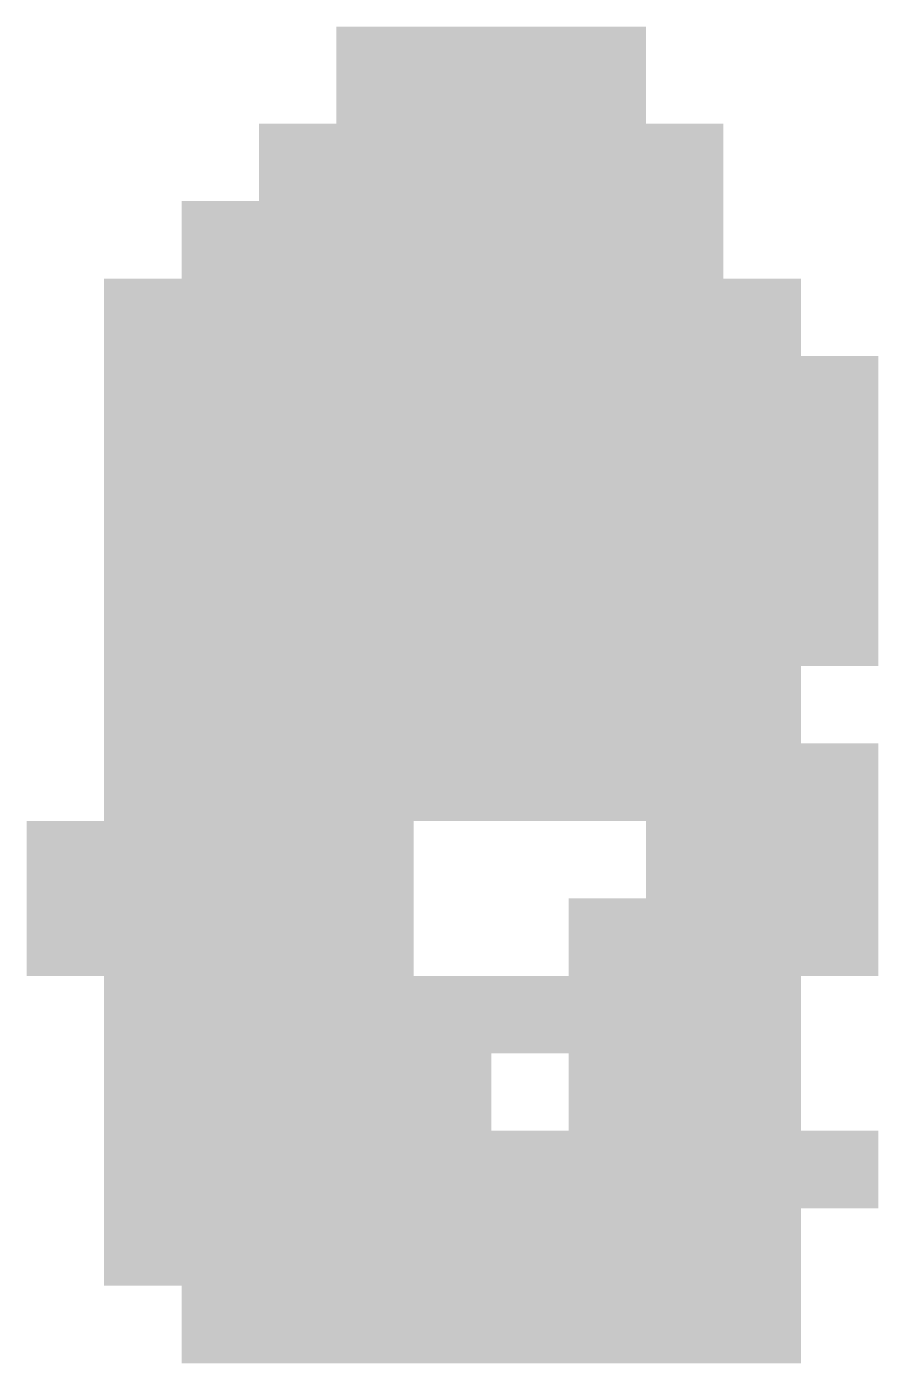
# Model space of a CAD drawing. Header units: metres. Extents: x -0.2 to 72.6, y -0.2 to 14.2.
# Drawn here: x 47.25 to 49.45, y 10.8 to 14.25 of the extents above; entities that cross this region are included whole.
import ezdxf

# ---------------------------------------------------------------- set-up
doc = ezdxf.new("R2010")
doc.units = ezdxf.units.M

msp = doc.modelspace()

# ---------------------------------------------------------------- hatches: boundary and pattern name
at = {"true_color": 0xff0000}
h = msp.add_hatch(color=7, dxfattribs=at)
h.dxf.hatch_style = 1
h.paths.add_polyline_path([(48.05, 14), (48.25, 14), (48.25, 14.25), (48.05, 14.25)])
h = msp.add_hatch(color=7, dxfattribs=at)
h.dxf.hatch_style = 1
h.paths.add_polyline_path([(48.25, 14), (48.45, 14), (48.45, 14.25), (48.25, 14.25)])
h = msp.add_hatch(color=7, dxfattribs=at)
h.dxf.hatch_style = 1
h.paths.add_polyline_path([(48.45, 14), (48.65, 14), (48.65, 14.25), (48.45, 14.25)])
h = msp.add_hatch(color=7, dxfattribs=at)
h.dxf.hatch_style = 1
h.paths.add_polyline_path([(48.65, 14), (48.85, 14), (48.85, 14.25), (48.65, 14.25)])
h = msp.add_hatch(color=7, dxfattribs=at)
h.dxf.hatch_style = 1
h.paths.add_polyline_path([(47.85, 13.8), (48.05, 13.8), (48.05, 14), (47.85, 14)])
h = msp.add_hatch(color=7, dxfattribs=at)
h.dxf.hatch_style = 1
h.paths.add_polyline_path([(48.05, 13.8), (48.25, 13.8), (48.25, 14), (48.05, 14)])
h = msp.add_hatch(color=7, dxfattribs=at)
h.dxf.hatch_style = 1
h.paths.add_polyline_path([(48.25, 13.8), (48.45, 13.8), (48.45, 14), (48.25, 14)])
h = msp.add_hatch(color=7, dxfattribs=at)
h.dxf.hatch_style = 1
h.paths.add_polyline_path([(48.45, 13.8), (48.65, 13.8), (48.65, 14), (48.45, 14)])
h = msp.add_hatch(color=7, dxfattribs=at)
h.dxf.hatch_style = 1
h.paths.add_polyline_path([(48.65, 13.8), (48.85, 13.8), (48.85, 14), (48.65, 14)])
h = msp.add_hatch(color=7, dxfattribs=at)
h.dxf.hatch_style = 1
h.paths.add_polyline_path([(48.85, 13.8), (49.05, 13.8), (49.05, 14), (48.85, 14)])
h = msp.add_hatch(color=7, dxfattribs=at)
h.dxf.hatch_style = 1
h.paths.add_polyline_path([(47.65, 13.6), (47.85, 13.6), (47.85, 13.8), (47.65, 13.8)])
h = msp.add_hatch(color=7, dxfattribs=at)
h.dxf.hatch_style = 1
h.paths.add_polyline_path([(47.85, 13.6), (48.05, 13.6), (48.05, 13.8), (47.85, 13.8)])
h = msp.add_hatch(color=7, dxfattribs=at)
h.dxf.hatch_style = 1
h.paths.add_polyline_path([(48.05, 13.6), (48.25, 13.6), (48.25, 13.8), (48.05, 13.8)])
h = msp.add_hatch(color=7, dxfattribs=at)
h.dxf.hatch_style = 1
h.paths.add_polyline_path([(48.25, 13.6), (48.45, 13.6), (48.45, 13.8), (48.25, 13.8)])
h = msp.add_hatch(color=7, dxfattribs=at)
h.dxf.hatch_style = 1
h.paths.add_polyline_path([(48.45, 13.6), (48.65, 13.6), (48.65, 13.8), (48.45, 13.8)])
h = msp.add_hatch(color=7, dxfattribs=at)
h.dxf.hatch_style = 1
h.paths.add_polyline_path([(48.65, 13.6), (48.85, 13.6), (48.85, 13.8), (48.65, 13.8)])
h = msp.add_hatch(color=7, dxfattribs=at)
h.dxf.hatch_style = 1
h.paths.add_polyline_path([(48.85, 13.6), (49.05, 13.6), (49.05, 13.8), (48.85, 13.8)])
h = msp.add_hatch(color=7, dxfattribs=at)
h.dxf.hatch_style = 1
h.paths.add_polyline_path([(47.45, 13.4), (47.65, 13.4), (47.65, 13.6), (47.45, 13.6)])
h = msp.add_hatch(color=7, dxfattribs=at)
h.dxf.hatch_style = 1
h.paths.add_polyline_path([(47.65, 13.4), (47.85, 13.4), (47.85, 13.6), (47.65, 13.6)])
h = msp.add_hatch(color=7, dxfattribs=at)
h.dxf.hatch_style = 1
h.paths.add_polyline_path([(47.85, 13.4), (48.05, 13.4), (48.05, 13.6), (47.85, 13.6)])
h = msp.add_hatch(color=7, dxfattribs=at)
h.dxf.hatch_style = 1
h.paths.add_polyline_path([(48.05, 13.4), (48.25, 13.4), (48.25, 13.6), (48.05, 13.6)])
h = msp.add_hatch(color=7, dxfattribs=at)
h.dxf.hatch_style = 1
h.paths.add_polyline_path([(48.25, 13.4), (48.45, 13.4), (48.45, 13.6), (48.25, 13.6)])
h = msp.add_hatch(color=7, dxfattribs=at)
h.dxf.hatch_style = 1
h.paths.add_polyline_path([(48.45, 13.4), (48.65, 13.4), (48.65, 13.6), (48.45, 13.6)])
h = msp.add_hatch(color=7, dxfattribs=at)
h.dxf.hatch_style = 1
h.paths.add_polyline_path([(48.65, 13.4), (48.85, 13.4), (48.85, 13.6), (48.65, 13.6)])
h = msp.add_hatch(color=7, dxfattribs=at)
h.dxf.hatch_style = 1
h.paths.add_polyline_path([(48.85, 13.4), (49.05, 13.4), (49.05, 13.6), (48.85, 13.6)])
h = msp.add_hatch(color=7, dxfattribs=at)
h.dxf.hatch_style = 1
h.paths.add_polyline_path([(49.05, 13.4), (49.25, 13.4), (49.25, 13.6), (49.05, 13.6)])
h = msp.add_hatch(color=7, dxfattribs=at)
h.dxf.hatch_style = 1
h.paths.add_polyline_path([(47.45, 13.2), (47.65, 13.2), (47.65, 13.4), (47.45, 13.4)])
h = msp.add_hatch(color=7, dxfattribs=at)
h.dxf.hatch_style = 1
h.paths.add_polyline_path([(47.65, 13.2), (47.85, 13.2), (47.85, 13.4), (47.65, 13.4)])
h = msp.add_hatch(color=7, dxfattribs=at)
h.dxf.hatch_style = 1
h.paths.add_polyline_path([(47.85, 13.2), (48.05, 13.2), (48.05, 13.4), (47.85, 13.4)])
at = {"true_color": 0x00ff00}
h = msp.add_hatch(color=7, dxfattribs=at)
h.dxf.hatch_style = 1
h.paths.add_polyline_path([(48.05, 13.2), (48.25, 13.2), (48.25, 13.4), (48.05, 13.4)])
h = msp.add_hatch(color=7, dxfattribs=at)
h.dxf.hatch_style = 1
h.paths.add_polyline_path([(48.25, 13.2), (48.45, 13.2), (48.45, 13.4), (48.25, 13.4)])
h = msp.add_hatch(color=7, dxfattribs=at)
h.dxf.hatch_style = 1
h.paths.add_polyline_path([(48.45, 13.2), (48.65, 13.2), (48.65, 13.4), (48.45, 13.4)])
at = {"true_color": 0xff0000}
h = msp.add_hatch(color=7, dxfattribs=at)
h.dxf.hatch_style = 1
h.paths.add_polyline_path([(48.65, 13.2), (48.85, 13.2), (48.85, 13.4), (48.65, 13.4)])
h = msp.add_hatch(color=7, dxfattribs=at)
h.dxf.hatch_style = 1
h.paths.add_polyline_path([(48.85, 13.2), (49.05, 13.2), (49.05, 13.4), (48.85, 13.4)])
h = msp.add_hatch(color=7, dxfattribs=at)
h.dxf.hatch_style = 1
h.paths.add_polyline_path([(49.05, 13.2), (49.25, 13.2), (49.25, 13.4), (49.05, 13.4)])
h = msp.add_hatch(color=7, dxfattribs=at)
h.dxf.hatch_style = 1
h.paths.add_polyline_path([(49.25, 13.2), (49.45, 13.2), (49.45, 13.4), (49.25, 13.4)])
h = msp.add_hatch(color=7, dxfattribs=at)
h.dxf.hatch_style = 1
h.paths.add_polyline_path([(47.45, 13), (47.65, 13), (47.65, 13.2), (47.45, 13.2)])
h = msp.add_hatch(color=7, dxfattribs=at)
h.dxf.hatch_style = 1
h.paths.add_polyline_path([(47.65, 13), (47.85, 13), (47.85, 13.2), (47.65, 13.2)])
at = {"true_color": 0x00ff00}
h = msp.add_hatch(color=7, dxfattribs=at)
h.dxf.hatch_style = 1
h.paths.add_polyline_path([(47.85, 13), (48.05, 13), (48.05, 13.2), (47.85, 13.2)])
h = msp.add_hatch(color=7, dxfattribs=at)
h.dxf.hatch_style = 1
h.paths.add_polyline_path([(48.05, 13), (48.25, 13), (48.25, 13.2), (48.05, 13.2)])
h = msp.add_hatch(color=7, dxfattribs=at)
h.dxf.hatch_style = 1
h.paths.add_polyline_path([(48.25, 13), (48.45, 13), (48.45, 13.2), (48.25, 13.2)])
h = msp.add_hatch(color=7, dxfattribs=at)
h.dxf.hatch_style = 1
h.paths.add_polyline_path([(48.45, 13), (48.65, 13), (48.65, 13.2), (48.45, 13.2)])
h = msp.add_hatch(color=7, dxfattribs=at)
h.dxf.hatch_style = 1
h.paths.add_polyline_path([(48.65, 13), (48.85, 13), (48.85, 13.2), (48.65, 13.2)])
at = {"true_color": 0xff0000}
h = msp.add_hatch(color=7, dxfattribs=at)
h.dxf.hatch_style = 1
h.paths.add_polyline_path([(48.85, 13), (49.05, 13), (49.05, 13.2), (48.85, 13.2)])
h = msp.add_hatch(color=7, dxfattribs=at)
h.dxf.hatch_style = 1
h.paths.add_polyline_path([(49.05, 13), (49.25, 13), (49.25, 13.2), (49.05, 13.2)])
h = msp.add_hatch(color=7, dxfattribs=at)
h.dxf.hatch_style = 1
h.paths.add_polyline_path([(49.25, 13), (49.45, 13), (49.45, 13.2), (49.25, 13.2)])
h = msp.add_hatch(color=7, dxfattribs=at)
h.dxf.hatch_style = 1
h.paths.add_polyline_path([(47.45, 12.8), (47.65, 12.8), (47.65, 13), (47.45, 13)])
at = {"true_color": 0x00ff00}
h = msp.add_hatch(color=7, dxfattribs=at)
h.dxf.hatch_style = 1
h.paths.add_polyline_path([(47.65, 12.8), (47.85, 12.8), (47.85, 13), (47.65, 13)])
h = msp.add_hatch(color=7, dxfattribs=at)
h.dxf.hatch_style = 1
h.paths.add_polyline_path([(47.85, 12.8), (48.05, 12.8), (48.05, 13), (47.85, 13)])
h = msp.add_hatch(color=7, dxfattribs=at)
h.dxf.hatch_style = 1
h.paths.add_polyline_path([(48.05, 12.8), (48.25, 12.8), (48.25, 13), (48.05, 13)])
h = msp.add_hatch(color=7, dxfattribs=at)
h.dxf.hatch_style = 1
h.paths.add_polyline_path([(48.25, 12.8), (48.45, 12.8), (48.45, 13), (48.25, 13)])
h = msp.add_hatch(color=7, dxfattribs=at)
h.dxf.hatch_style = 1
h.paths.add_polyline_path([(48.45, 12.8), (48.65, 12.8), (48.65, 13), (48.45, 13)])
h = msp.add_hatch(color=7, dxfattribs=at)
h.dxf.hatch_style = 1
h.paths.add_polyline_path([(48.65, 12.8), (48.85, 12.8), (48.85, 13), (48.65, 13)])
h = msp.add_hatch(color=7, dxfattribs=at)
h.dxf.hatch_style = 1
h.paths.add_polyline_path([(48.85, 12.8), (49.05, 12.8), (49.05, 13), (48.85, 13)])
at = {"true_color": 0xff0000}
h = msp.add_hatch(color=7, dxfattribs=at)
h.dxf.hatch_style = 1
h.paths.add_polyline_path([(49.05, 12.8), (49.25, 12.8), (49.25, 13), (49.05, 13)])
h = msp.add_hatch(color=7, dxfattribs=at)
h.dxf.hatch_style = 1
h.paths.add_polyline_path([(49.25, 12.8), (49.45, 12.8), (49.45, 13), (49.25, 13)])
h = msp.add_hatch(color=7, dxfattribs=at)
h.dxf.hatch_style = 1
h.paths.add_polyline_path([(47.45, 12.6), (47.65, 12.6), (47.65, 12.8), (47.45, 12.8)])
at = {"true_color": 0x00ff00}
h = msp.add_hatch(color=7, dxfattribs=at)
h.dxf.hatch_style = 1
h.paths.add_polyline_path([(47.65, 12.6), (47.85, 12.6), (47.85, 12.8), (47.65, 12.8)])
at = {"true_color": 0xffff00}
h = msp.add_hatch(color=7, dxfattribs=at)
h.dxf.hatch_style = 1
h.paths.add_polyline_path([(47.85, 12.6), (48.05, 12.6), (48.05, 12.8), (47.85, 12.8)])
h = msp.add_hatch(color=7, dxfattribs=at)
h.dxf.hatch_style = 1
h.paths.add_polyline_path([(48.05, 12.6), (48.25, 12.6), (48.25, 12.8), (48.05, 12.8)])
at = {"true_color": 0x00ff00}
h = msp.add_hatch(color=7, dxfattribs=at)
h.dxf.hatch_style = 1
h.paths.add_polyline_path([(48.25, 12.6), (48.45, 12.6), (48.45, 12.8), (48.25, 12.8)])
h = msp.add_hatch(color=7, dxfattribs=at)
h.dxf.hatch_style = 1
h.paths.add_polyline_path([(48.45, 12.6), (48.65, 12.6), (48.65, 12.8), (48.45, 12.8)])
at = {"true_color": 0x0000ff}
h = msp.add_hatch(color=7, dxfattribs=at)
h.dxf.hatch_style = 1
h.paths.add_polyline_path([(48.65, 12.6), (48.85, 12.6), (48.85, 12.8), (48.65, 12.8)])
at = {"true_color": 0x00ff00}
h = msp.add_hatch(color=7, dxfattribs=at)
h.dxf.hatch_style = 1
h.paths.add_polyline_path([(48.85, 12.6), (49.05, 12.6), (49.05, 12.8), (48.85, 12.8)])
h = msp.add_hatch(color=7, dxfattribs=at)
h.dxf.hatch_style = 1
h.paths.add_polyline_path([(49.05, 12.6), (49.25, 12.6), (49.25, 12.8), (49.05, 12.8)])
at = {"true_color": 0xff0000}
h = msp.add_hatch(color=7, dxfattribs=at)
h.dxf.hatch_style = 1
h.paths.add_polyline_path([(49.25, 12.6), (49.45, 12.6), (49.45, 12.8), (49.25, 12.8)])
h = msp.add_hatch(color=7, dxfattribs=at)
h.dxf.hatch_style = 1
h.paths.add_polyline_path([(47.45, 12.4), (47.65, 12.4), (47.65, 12.6), (47.45, 12.6)])
at = {"true_color": 0x00ff00}
h = msp.add_hatch(color=7, dxfattribs=at)
h.dxf.hatch_style = 1
h.paths.add_polyline_path([(47.65, 12.4), (47.85, 12.4), (47.85, 12.6), (47.65, 12.6)])
at = {"true_color": 0xffff00}
h = msp.add_hatch(color=7, dxfattribs=at)
h.dxf.hatch_style = 1
h.paths.add_polyline_path([(47.85, 12.4), (48.05, 12.4), (48.05, 12.6), (47.85, 12.6)])
h = msp.add_hatch(color=7, dxfattribs=at)
h.dxf.hatch_style = 1
h.paths.add_polyline_path([(48.05, 12.4), (48.25, 12.4), (48.25, 12.6), (48.05, 12.6)])
at = {"true_color": 0x00ff00}
h = msp.add_hatch(color=7, dxfattribs=at)
h.dxf.hatch_style = 1
h.paths.add_polyline_path([(48.25, 12.4), (48.45, 12.4), (48.45, 12.6), (48.25, 12.6)])
at = {"true_color": 0xff0000}
h = msp.add_hatch(color=7, dxfattribs=at)
h.dxf.hatch_style = 1
h.paths.add_polyline_path([(48.45, 12.4), (48.65, 12.4), (48.65, 12.6), (48.45, 12.6)])
at = {"true_color": 0xffff00}
h = msp.add_hatch(color=7, dxfattribs=at)
h.dxf.hatch_style = 1
h.paths.add_polyline_path([(48.65, 12.4), (48.85, 12.4), (48.85, 12.6), (48.65, 12.6)])
h = msp.add_hatch(color=7, dxfattribs=at)
h.dxf.hatch_style = 1
h.paths.add_polyline_path([(48.85, 12.4), (49.05, 12.4), (49.05, 12.6), (48.85, 12.6)])
at = {"true_color": 0xff0000}
h = msp.add_hatch(color=7, dxfattribs=at)
h.dxf.hatch_style = 1
h.paths.add_polyline_path([(49.05, 12.4), (49.25, 12.4), (49.25, 12.6), (49.05, 12.6)])
h = msp.add_hatch(color=7, dxfattribs=at)
h.dxf.hatch_style = 1
h.paths.add_polyline_path([(47.45, 12.2), (47.65, 12.2), (47.65, 12.4), (47.45, 12.4)])
at = {"true_color": 0x00ff00}
h = msp.add_hatch(color=7, dxfattribs=at)
h.dxf.hatch_style = 1
h.paths.add_polyline_path([(47.65, 12.2), (47.85, 12.2), (47.85, 12.4), (47.65, 12.4)])
at = {"true_color": 0xffff00}
h = msp.add_hatch(color=7, dxfattribs=at)
h.dxf.hatch_style = 1
h.paths.add_polyline_path([(47.85, 12.2), (48.05, 12.2), (48.05, 12.4), (47.85, 12.4)])
h = msp.add_hatch(color=7, dxfattribs=at)
h.dxf.hatch_style = 1
h.paths.add_polyline_path([(48.05, 12.2), (48.25, 12.2), (48.25, 12.4), (48.05, 12.4)])
at = {"true_color": 0x00ff00}
h = msp.add_hatch(color=7, dxfattribs=at)
h.dxf.hatch_style = 1
h.paths.add_polyline_path([(48.25, 12.2), (48.45, 12.2), (48.45, 12.4), (48.25, 12.4)])
h = msp.add_hatch(color=7, dxfattribs=at)
h.dxf.hatch_style = 1
h.paths.add_polyline_path([(48.45, 12.2), (48.65, 12.2), (48.65, 12.4), (48.45, 12.4)])
at = {"true_color": 0xffff00}
h = msp.add_hatch(color=7, dxfattribs=at)
h.dxf.hatch_style = 1
h.paths.add_polyline_path([(48.65, 12.2), (48.85, 12.2), (48.85, 12.4), (48.65, 12.4)])
h = msp.add_hatch(color=7, dxfattribs=at)
h.dxf.hatch_style = 1
h.paths.add_polyline_path([(48.85, 12.2), (49.05, 12.2), (49.05, 12.4), (48.85, 12.4)])
at = {"true_color": 0xff0000}
h = msp.add_hatch(color=7, dxfattribs=at)
h.dxf.hatch_style = 1
h.paths.add_polyline_path([(49.05, 12.2), (49.25, 12.2), (49.25, 12.4), (49.05, 12.4)])
h = msp.add_hatch(color=7, dxfattribs=at)
h.dxf.hatch_style = 1
h.paths.add_polyline_path([(49.25, 12.2), (49.45, 12.2), (49.45, 12.4), (49.25, 12.4)])
h = msp.add_hatch(color=7, dxfattribs=at)
h.dxf.hatch_style = 1
h.paths.add_polyline_path([(47.25, 12), (47.45, 12), (47.45, 12.2), (47.25, 12.2)])
h = msp.add_hatch(color=7, dxfattribs=at)
h.dxf.hatch_style = 1
h.paths.add_polyline_path([(47.45, 12), (47.65, 12), (47.65, 12.2), (47.45, 12.2)])
at = {"true_color": 0x00ff00}
h = msp.add_hatch(color=7, dxfattribs=at)
h.dxf.hatch_style = 1
h.paths.add_polyline_path([(47.65, 12), (47.85, 12), (47.85, 12.2), (47.65, 12.2)])
h = msp.add_hatch(color=7, dxfattribs=at)
h.dxf.hatch_style = 1
h.paths.add_polyline_path([(47.85, 12), (48.05, 12), (48.05, 12.2), (47.85, 12.2)])
at = {"true_color": 0xff0000}
h = msp.add_hatch(color=7, dxfattribs=at)
h.dxf.hatch_style = 1
h.paths.add_polyline_path([(48.05, 12), (48.25, 12), (48.25, 12.2), (48.05, 12.2)])
h = msp.add_hatch(color=7, dxfattribs=at)
h.dxf.hatch_style = 1
h.paths.add_polyline_path([(48.85, 12), (49.05, 12), (49.05, 12.2), (48.85, 12.2)])
h = msp.add_hatch(color=7, dxfattribs=at)
h.dxf.hatch_style = 1
h.paths.add_polyline_path([(49.05, 12), (49.25, 12), (49.25, 12.2), (49.05, 12.2)])
h = msp.add_hatch(color=7, dxfattribs=at)
h.dxf.hatch_style = 1
h.paths.add_polyline_path([(49.25, 12), (49.45, 12), (49.45, 12.2), (49.25, 12.2)])
h = msp.add_hatch(color=7, dxfattribs=at)
h.dxf.hatch_style = 1
h.paths.add_polyline_path([(47.25, 11.8), (47.45, 11.8), (47.45, 12), (47.25, 12)])
h = msp.add_hatch(color=7, dxfattribs=at)
h.dxf.hatch_style = 1
h.paths.add_polyline_path([(47.45, 11.8), (47.65, 11.8), (47.65, 12), (47.45, 12)])
at = {"true_color": 0x00ff00}
h = msp.add_hatch(color=7, dxfattribs=at)
h.dxf.hatch_style = 1
h.paths.add_polyline_path([(47.65, 11.8), (47.85, 11.8), (47.85, 12), (47.65, 12)])
at = {"true_color": 0xff0000}
h = msp.add_hatch(color=7, dxfattribs=at)
h.dxf.hatch_style = 1
h.paths.add_polyline_path([(47.85, 11.8), (48.05, 11.8), (48.05, 12), (47.85, 12)])
h = msp.add_hatch(color=7, dxfattribs=at)
h.dxf.hatch_style = 1
h.paths.add_polyline_path([(48.05, 11.8), (48.25, 11.8), (48.25, 12), (48.05, 12)])
h = msp.add_hatch(color=7, dxfattribs=at)
h.dxf.hatch_style = 1
h.paths.add_polyline_path([(48.65, 11.8), (48.85, 11.8), (48.85, 12), (48.65, 12)])
h = msp.add_hatch(color=7, dxfattribs=at)
h.dxf.hatch_style = 1
h.paths.add_polyline_path([(48.85, 11.8), (49.05, 11.8), (49.05, 12), (48.85, 12)])
h = msp.add_hatch(color=7, dxfattribs=at)
h.dxf.hatch_style = 1
h.paths.add_polyline_path([(49.05, 11.8), (49.25, 11.8), (49.25, 12), (49.05, 12)])
h = msp.add_hatch(color=7, dxfattribs=at)
h.dxf.hatch_style = 1
h.paths.add_polyline_path([(49.25, 11.8), (49.45, 11.8), (49.45, 12), (49.25, 12)])
h = msp.add_hatch(color=7, dxfattribs=at)
h.dxf.hatch_style = 1
h.paths.add_polyline_path([(47.45, 11.6), (47.65, 11.6), (47.65, 11.8), (47.45, 11.8)])
h = msp.add_hatch(color=7, dxfattribs=at)
h.dxf.hatch_style = 1
h.paths.add_polyline_path([(47.65, 11.6), (47.85, 11.6), (47.85, 11.8), (47.65, 11.8)])
at = {"true_color": 0x00ff00}
h = msp.add_hatch(color=7, dxfattribs=at)
h.dxf.hatch_style = 1
h.paths.add_polyline_path([(47.85, 11.6), (48.05, 11.6), (48.05, 11.8), (47.85, 11.8)])
at = {"true_color": 0xffff00}
h = msp.add_hatch(color=7, dxfattribs=at)
h.dxf.hatch_style = 1
h.paths.add_polyline_path([(48.05, 11.6), (48.25, 11.6), (48.25, 11.8), (48.05, 11.8)])
at = {"true_color": 0xff0000}
h = msp.add_hatch(color=7, dxfattribs=at)
h.dxf.hatch_style = 1
h.paths.add_polyline_path([(48.25, 11.6), (48.45, 11.6), (48.45, 11.8), (48.25, 11.8)])
h = msp.add_hatch(color=7, dxfattribs=at)
h.dxf.hatch_style = 1
h.paths.add_polyline_path([(48.45, 11.6), (48.65, 11.6), (48.65, 11.8), (48.45, 11.8)])
at = {"true_color": 0x00ff00}
h = msp.add_hatch(color=7, dxfattribs=at)
h.dxf.hatch_style = 1
h.paths.add_polyline_path([(48.65, 11.6), (48.85, 11.6), (48.85, 11.8), (48.65, 11.8)])
h = msp.add_hatch(color=7, dxfattribs=at)
h.dxf.hatch_style = 1
h.paths.add_polyline_path([(48.85, 11.6), (49.05, 11.6), (49.05, 11.8), (48.85, 11.8)])
at = {"true_color": 0xff0000}
h = msp.add_hatch(color=7, dxfattribs=at)
h.dxf.hatch_style = 1
h.paths.add_polyline_path([(49.05, 11.6), (49.25, 11.6), (49.25, 11.8), (49.05, 11.8)])
h = msp.add_hatch(color=7, dxfattribs=at)
h.dxf.hatch_style = 1
h.paths.add_polyline_path([(47.45, 11.4), (47.65, 11.4), (47.65, 11.6), (47.45, 11.6)])
h = msp.add_hatch(color=7, dxfattribs=at)
h.dxf.hatch_style = 1
h.paths.add_polyline_path([(47.65, 11.4), (47.85, 11.4), (47.85, 11.6), (47.65, 11.6)])
at = {"true_color": 0xffff00}
h = msp.add_hatch(color=7, dxfattribs=at)
h.dxf.hatch_style = 1
h.paths.add_polyline_path([(47.85, 11.4), (48.05, 11.4), (48.05, 11.6), (47.85, 11.6)])
at = {"true_color": 0x00ff00}
h = msp.add_hatch(color=7, dxfattribs=at)
h.dxf.hatch_style = 1
h.paths.add_polyline_path([(48.05, 11.4), (48.25, 11.4), (48.25, 11.6), (48.05, 11.6)])
at = {"true_color": 0xff0000}
h = msp.add_hatch(color=7, dxfattribs=at)
h.dxf.hatch_style = 1
h.paths.add_polyline_path([(48.25, 11.4), (48.45, 11.4), (48.45, 11.6), (48.25, 11.6)])
at = {"true_color": 0x00ff00}
h = msp.add_hatch(color=7, dxfattribs=at)
h.dxf.hatch_style = 1
h.paths.add_polyline_path([(48.65, 11.4), (48.85, 11.4), (48.85, 11.6), (48.65, 11.6)])
h = msp.add_hatch(color=7, dxfattribs=at)
h.dxf.hatch_style = 1
h.paths.add_polyline_path([(48.85, 11.4), (49.05, 11.4), (49.05, 11.6), (48.85, 11.6)])
at = {"true_color": 0xff0000}
h = msp.add_hatch(color=7, dxfattribs=at)
h.dxf.hatch_style = 1
h.paths.add_polyline_path([(49.05, 11.4), (49.25, 11.4), (49.25, 11.6), (49.05, 11.6)])
h = msp.add_hatch(color=7, dxfattribs=at)
h.dxf.hatch_style = 1
h.paths.add_polyline_path([(47.45, 11.2), (47.65, 11.2), (47.65, 11.4), (47.45, 11.4)])
h = msp.add_hatch(color=7, dxfattribs=at)
h.dxf.hatch_style = 1
h.paths.add_polyline_path([(47.65, 11.2), (47.85, 11.2), (47.85, 11.4), (47.65, 11.4)])
at = {"true_color": 0x00ff00}
h = msp.add_hatch(color=7, dxfattribs=at)
h.dxf.hatch_style = 1
h.paths.add_polyline_path([(47.85, 11.2), (48.05, 11.2), (48.05, 11.4), (47.85, 11.4)])
h = msp.add_hatch(color=7, dxfattribs=at)
h.dxf.hatch_style = 1
h.paths.add_polyline_path([(48.05, 11.2), (48.25, 11.2), (48.25, 11.4), (48.05, 11.4)])
at = {"true_color": 0xff0000}
h = msp.add_hatch(color=7, dxfattribs=at)
h.dxf.hatch_style = 1
h.paths.add_polyline_path([(48.25, 11.2), (48.45, 11.2), (48.45, 11.4), (48.25, 11.4)])
h = msp.add_hatch(color=7, dxfattribs=at)
h.dxf.hatch_style = 1
h.paths.add_polyline_path([(48.45, 11.2), (48.65, 11.2), (48.65, 11.4), (48.45, 11.4)])
h = msp.add_hatch(color=7, dxfattribs=at)
h.dxf.hatch_style = 1
h.paths.add_polyline_path([(48.65, 11.2), (48.85, 11.2), (48.85, 11.4), (48.65, 11.4)])
h = msp.add_hatch(color=7, dxfattribs=at)
h.dxf.hatch_style = 1
h.paths.add_polyline_path([(48.85, 11.2), (49.05, 11.2), (49.05, 11.4), (48.85, 11.4)])
h = msp.add_hatch(color=7, dxfattribs=at)
h.dxf.hatch_style = 1
h.paths.add_polyline_path([(49.05, 11.2), (49.25, 11.2), (49.25, 11.4), (49.05, 11.4)])
h = msp.add_hatch(color=7, dxfattribs=at)
h.dxf.hatch_style = 1
h.paths.add_polyline_path([(49.25, 11.2), (49.45, 11.2), (49.45, 11.4), (49.25, 11.4)])
h = msp.add_hatch(color=7, dxfattribs=at)
h.dxf.hatch_style = 1
h.paths.add_polyline_path([(47.45, 11), (47.65, 11), (47.65, 11.2), (47.45, 11.2)])
h = msp.add_hatch(color=7, dxfattribs=at)
h.dxf.hatch_style = 1
h.paths.add_polyline_path([(47.65, 11), (47.85, 11), (47.85, 11.2), (47.65, 11.2)])
h = msp.add_hatch(color=7, dxfattribs=at)
h.dxf.hatch_style = 1
h.paths.add_polyline_path([(47.85, 11), (48.05, 11), (48.05, 11.2), (47.85, 11.2)])
h = msp.add_hatch(color=7, dxfattribs=at)
h.dxf.hatch_style = 1
h.paths.add_polyline_path([(48.05, 11), (48.25, 11), (48.25, 11.2), (48.05, 11.2)])
h = msp.add_hatch(color=7, dxfattribs=at)
h.dxf.hatch_style = 1
h.paths.add_polyline_path([(48.25, 11), (48.45, 11), (48.45, 11.2), (48.25, 11.2)])
h = msp.add_hatch(color=7, dxfattribs=at)
h.dxf.hatch_style = 1
h.paths.add_polyline_path([(48.45, 11), (48.65, 11), (48.65, 11.2), (48.45, 11.2)])
h = msp.add_hatch(color=7, dxfattribs=at)
h.dxf.hatch_style = 1
h.paths.add_polyline_path([(48.65, 11), (48.85, 11), (48.85, 11.2), (48.65, 11.2)])
h = msp.add_hatch(color=7, dxfattribs=at)
h.dxf.hatch_style = 1
h.paths.add_polyline_path([(48.85, 11), (49.05, 11), (49.05, 11.2), (48.85, 11.2)])
h = msp.add_hatch(color=7, dxfattribs=at)
h.dxf.hatch_style = 1
h.paths.add_polyline_path([(49.05, 11), (49.25, 11), (49.25, 11.2), (49.05, 11.2)])
h = msp.add_hatch(color=7, dxfattribs=at)
h.dxf.hatch_style = 1
h.paths.add_polyline_path([(47.65, 10.8), (47.85, 10.8), (47.85, 11), (47.65, 11)])
h = msp.add_hatch(color=7, dxfattribs=at)
h.dxf.hatch_style = 1
h.paths.add_polyline_path([(47.85, 10.8), (48.05, 10.8), (48.05, 11), (47.85, 11)])
h = msp.add_hatch(color=7, dxfattribs=at)
h.dxf.hatch_style = 1
h.paths.add_polyline_path([(48.05, 10.8), (48.25, 10.8), (48.25, 11), (48.05, 11)])
h = msp.add_hatch(color=7, dxfattribs=at)
h.dxf.hatch_style = 1
h.paths.add_polyline_path([(48.25, 10.8), (48.45, 10.8), (48.45, 11), (48.25, 11)])
h = msp.add_hatch(color=7, dxfattribs=at)
h.dxf.hatch_style = 1
h.paths.add_polyline_path([(48.45, 10.8), (48.65, 10.8), (48.65, 11), (48.45, 11)])
h = msp.add_hatch(color=7, dxfattribs=at)
h.dxf.hatch_style = 1
h.paths.add_polyline_path([(48.65, 10.8), (48.85, 10.8), (48.85, 11), (48.65, 11)])
h = msp.add_hatch(color=7, dxfattribs=at)
h.dxf.hatch_style = 1
h.paths.add_polyline_path([(48.85, 10.8), (49.05, 10.8), (49.05, 11), (48.85, 11)])
h = msp.add_hatch(color=7, dxfattribs=at)
h.dxf.hatch_style = 1
h.paths.add_polyline_path([(49.05, 10.8), (49.25, 10.8), (49.25, 11), (49.05, 11)])

doc.saveas('drawing.dxf')
